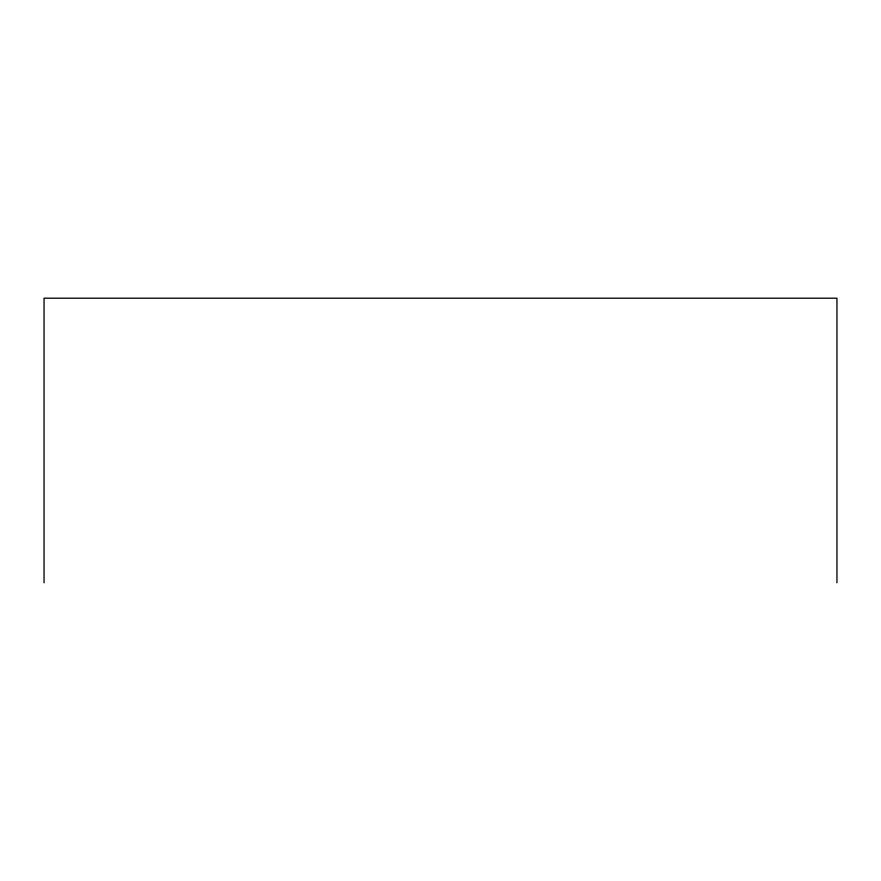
<?xml version="1.0" encoding="UTF-8"?>
<svg xmlns="http://www.w3.org/2000/svg" width="881" height="881" viewBox="0 0 881 881"><rect width="100%" height="100%" fill="white"/><g stroke="black" fill="none" stroke-linecap="round" stroke-linejoin="round"><path stroke-width="1.32" d="M836.95 582.804L836.95 298.196L44.05 298.196L44.05 582.804"/></g></svg>
